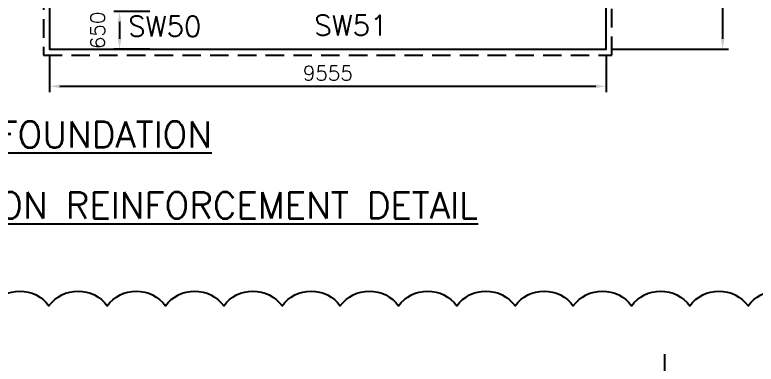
# Model space of a CAD drawing. Extents: x 493682 to 1244665, y -124941 to -2846.
# Drawn here: x 547670 to 560394, y -62317 to -56315 of the extents above; entities that cross this region are included whole.
import ezdxf

# ---------------------------------------------------------------- set-up
doc = ezdxf.new("R2010")
doc.units = 0
doc.header["$MEASUREMENT"] = 0
doc.header["$PDMODE"] = 34
doc.header["$PDSIZE"] = 50
doc.linetypes.add('HIDDEN', pattern=[9.525, 6.35, -3.175])
for name, color, linetype in [('04 FOOTING', 2, 'Continuous'), ('18 COL. TEXT', 1, 'Continuous'), ('25 hatch', 8, 'Continuous'), ('26 HT (PCC)', 8, 'Continuous')]:
    doc.layers.add(name, color=color, linetype=linetype)
doc.styles.add('ROMANS', font='simplex.shx')
doc.dimstyles.get("Standard").update_dxf_attribs({"dimscale": 100, "dimtxt": 2.5, "dimasz": 1.8, "dimexe": 1, "dimexo": 1, "dimgap": 1, "dimtad": 1, "dimdec": 0, "dimzin": 0, "dimdsep": 46, "dimtxsty": 'ROMANS', "dimcen": 0, "dimclrd": 5, "dimclre": 5, "dimclrt": 4, "dimadec": 0, "dimazin": 0, "dimtfac": 1, "dimtdec": 4, "dimtofl": 0, "dimtmove": 2, "dimatfit": 3, "dimfxl": 1, "dimtolj": 1, "dimtzin": 0, "dimlwe": -1, "dimarcsym": 0})

# ---------------------------------------------------------------- blocks, each defined once
blk = doc.blocks.new('*D0')
at = {"color": 5, "linetype": 'Continuous', "transparency": 16777216}
for p, q in [((557920, -5627), (559919, -5627)), ((557920, -56907), (559919, -56907))]:
    blk.add_line(p, q, dxfattribs=at)
at = {"color": 5, "linetype": 'Continuous', "lineweight": -2, "transparency": 16777216}
blk.add_line((559819, -5807), (559819, -56727), dxfattribs=at)
at = {"color": 5, "transparency": 16777216}
for points in [[(559849, -5807), (559789, -5807), (559819, -5627)], [(559789, -56727), (559849, -56727), (559819, -56907)]]:
    blk.add_solid(points, dxfattribs=at)
at = {"layer": 'DEFPOINTS', "color": 0, "transparency": 16777216}
for p in [(557820, -5627), (557820, -56907), (559819, -56907)]:
    blk.add_point(p, dxfattribs=at)
at = {"color": 4, "transparency": 16777216, "insert": (559594, -31267), "char_height": 250, "attachment_point": 5, "rotation": 90, "style": 'ROMANS'}
blk.add_mtext('\\A1;51280', dxfattribs=at)
blk = doc.blocks.new('*D317')
at = {"color": 5, "transparency": 16777216}
for p, q in [((548264, -57007), (548264, -57643)), ((557820, -57007), (557820, -57643))]:
    blk.add_line(p, q, dxfattribs=at)
at = {"color": 5, "lineweight": -2, "transparency": 16777216}
blk.add_line((548444, -57543), (557640, -57543), dxfattribs=at)
at = {"color": 5, "transparency": 16777216}
for points in [[(548444, -57513), (548444, -57573), (548264, -57543)], [(557640, -57573), (557640, -57513), (557820, -57543)]]:
    blk.add_solid(points, dxfattribs=at)
at = {"layer": 'DEFPOINTS', "color": 0, "transparency": 16777216}
for p in [(548264, -56907), (557820, -56907), (557820, -57543)]:
    blk.add_point(p, dxfattribs=at)
at = {"color": 4, "transparency": 16777216, "insert": (553042, -57318), "char_height": 250, "attachment_point": 5, "style": 'ROMANS'}
blk.add_mtext('\\A1;9555', dxfattribs=at)
blk = doc.blocks.new('*D350')
at = {"color": 5, "transparency": 16777216}
for p, q in [((549989, -56257), (549367, -56257)), ((549989, -56907), (549367, -56907))]:
    blk.add_line(p, q, dxfattribs=at)
at = {"color": 5, "lineweight": -2, "transparency": 16777216}
blk.add_line((549467, -56437), (549467, -56727), dxfattribs=at)
at = {"color": 5, "transparency": 16777216}
for points in [[(549497, -56437), (549437, -56437), (549467, -56257)], [(549437, -56727), (549497, -56727), (549467, -56907)]]:
    blk.add_solid(points, dxfattribs=at)
at = {"layer": 'DEFPOINTS', "color": 0, "transparency": 16777216}
for p in [(550089, -56257), (549467, -56907), (550089, -56907)]:
    blk.add_point(p, dxfattribs=at)
at = {"color": 4, "transparency": 16777216, "insert": (549092, -56582), "char_height": 250, "attachment_point": 5, "rotation": 90, "style": 'ROMANS'}
blk.add_mtext('\\A1;650', dxfattribs=at)
blk = doc.blocks.new('zw$A015')
at = {"layer": '25 hatch'}
blk.add_lwpolyline([(-6072.9, -4237.8), (-6072.9, 1.7), (-6336.9, 1.7), (-5801.4, 229.7), (-6072.9, 229.7), (-6072.9, 4330.7)], dxfattribs=at)

msp = doc.modelspace()

# ---------------------------------------------------------------- linework, layer by layer
msp.add_lwpolyline([(547255.6, -61311.7, -0.5), (548255.6, -61311.7, -0.5), (549255.6, -61311.7, -0.5), (550255.6, -61311.7, -0.5), (551255.6, -61311.7, -0.5), (552255.6, -61311.7, -0.5), (553255.6, -61311.7, -0.5), (554255.6, -61311.7, -0.5), (555255.6, -61311.7, -0.5), (556255.6, -61311.7, -0.5), (557255.6, -61311.7, -0.5), (558255.6, -61311.7, -0.5), (559255.6, -61311.7, -0.5), (560255.6, -61311.7, -0.5), (561255.6, -61311.7, -0.5)], format="xyb")
at = {"layer": '04 FOOTING', "linetype": 'Continuous', "ltscale": 1500}
msp.add_lwpolyline([(534499.5, -55397.2), (534675.5, -55496.7), (534932.5, -55633.8), (535533.2, -55918.5), (536060.2, -56138.4), (536745.7, -56397.3), (537512.6, -56587.4), (538363, -56739.4), (538957.6, -56818.5), (539486, -56872.5), (539899.9, -56906.9), (544054.5, -56906.9), (544054.1, -52956.9), (548264.3, -52956.9), (548264.3, -56906.9), (557819.7, -56906.9), (557819.7, -5626.9), (549219.3, -5626.9), (549219.3, -10676.9), (543099.5, -10676.9), (543099.5, -5626.9), (534499.5, -5626.9)], close=True, dxfattribs=at)
at = {"layer": '26 HT (PCC)', "linetype": 'HIDDEN', "ltscale": 50}
msp.add_lwpolyline([(534399.5, -55455.5), (534627.4, -55584.4), (534887.5, -55723.2), (535492.5, -56009.9), (536023.3, -56231.4), (536715.9, -56492.9), (537491.8, -56685.2), (538347.6, -56838.3), (538946, -56917.9), (539476.8, -56972.1), (539895.7, -57006.9), (544154.5, -57006.9), (544154.1, -53056.9), (548164.3, -53056.9), (548164.3, -57006.9), (557919.7, -57006.9), (557919.7, -5526.9), (549119.3, -5526.9), (549119.3, -10576.9), (543199.5, -10576.9), (543199.5, -5526.9), (534399.5, -5526.9)], close=True, dxfattribs=at)

# ---------------------------------------------------------------- block references
at = {"color": 63}
msp.add_blockref('zw$A015', (564900.8, -66474.7), dxfattribs=at)

# ---------------------------------------------------------------- texts
at = {"color": 6, "style": 'ROMANS'}
for s, p in [('%%ULAYOUT OF RAFT FOUNDATION', (542085.5, -58596.1, -34128665297.6)), ("%%UTOP & BOTTOM `X' & `Y' DIRECTION REINFORCEMENT DETAIL", (537356.5, -59814, -68257330595.1))]:
    msp.add_text(s, height=450, dxfattribs=at).set_placement(p)
at = {"layer": '18 COL. TEXT', "style": 'ROMANS'}
for s, p in [('SW50', (549613.1, -56688.3)), ('SW51', (552807.7, -56672))]:
    msp.add_text(s, height=350, dxfattribs=at).set_placement(p)

# ---------------------------------------------------------------- dimensions: what is measured, and where the dimension line sits
at = {"color": 3, "linetype": 'Continuous'}
dim = msp.add_linear_dim(base=(559819.5, -56906.9, 0), p1=(557819.7, -5626.9, 0), p2=(557819.7, -56906.9, 0), angle=90, dimstyle='Standard', override={"dimtdec": 0}, dxfattribs=at)
dim.commit()
dim.dimension.update_dxf_attribs({"geometry": '*D0', "text_midpoint": (559594.5, -31266.9, 0)})
at = {"color": 63}
dim = msp.add_linear_dim(base=(549466.9, -56906.9), p1=(550089.4, -56256.9), p2=(550089.4, -56906.9), angle=90, dimstyle='Standard', override={"dimtdec": 0}, dxfattribs=at)
dim.commit()
dim.dimension.update_dxf_attribs({"geometry": '*D350', "text_midpoint": (549091.9, -56581.9)})
dim = msp.add_linear_dim(base=(557819.7, -57543.2), p1=(548264.3, -56906.9), p2=(557819.7, -56906.9), dimstyle='Standard', override={"dimtdec": 0}, dxfattribs=at)
dim.commit()
dim.dimension.update_dxf_attribs({"geometry": '*D317', "text_midpoint": (553042, -57318.2)})

doc.saveas('drawing.dxf')
